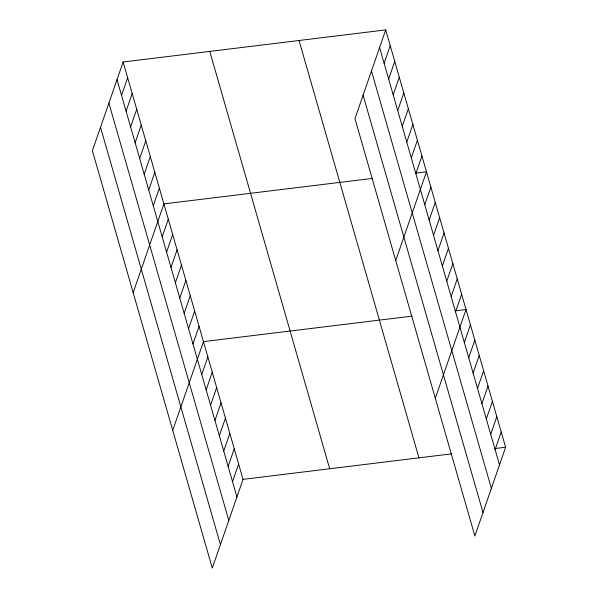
<?xml version="1.0" encoding="UTF-8"?>
<svg xmlns="http://www.w3.org/2000/svg" width="598" height="598" viewBox="0 0 598 598"><rect width="100%" height="100%" fill="white"/><g stroke="black" fill="none" stroke-linecap="round" stroke-linejoin="round"><path stroke-width="0.9" d="M123.128 61.998L92.398 150.748L212.297 568.1L243.027 479.349L123.128 61.998L385.703 29.9L505.602 447.252L474.872 536.002L354.973 118.651L385.703 29.9M121.551 95.396L127.658 77.762M126.081 111.161L132.188 93.535M130.611 126.933L136.718 109.299M135.141 142.698L141.248 125.064M139.67 158.463L145.777 140.829M144.2 174.227L150.307 156.601M148.73 189.992L154.837 172.366M153.26 205.764L159.367 188.131M133.16 292.654L163.897 203.896L372.659 178.376M162.185 236.83L168.292 219.197M166.58 252.132L172.687 234.506M170.976 267.433L177.083 249.807M175.378 282.742L181.478 265.108M179.774 298.043L185.873 280.41M184.169 313.345L190.276 295.711M188.564 328.646L194.671 311.02M192.96 343.947L199.067 326.321M172.732 430.373L203.462 341.622L412.224 316.103M201.75 374.557L207.857 356.924M206.153 389.859L212.253 372.225M210.548 405.16L216.648 387.534M214.944 420.461L221.051 402.835M219.339 435.77L225.446 418.137M223.734 451.071L229.841 433.438M228.13 466.373L234.237 448.739M232.525 481.674L238.632 464.048M384.125 63.298L390.232 45.665M388.655 79.063L394.762 61.43M393.185 94.828L399.292 77.202M397.715 110.6L403.822 92.967M402.245 126.365L408.352 108.731M406.775 142.13L412.882 124.496M411.304 157.894L417.411 140.268M415.834 173.659L421.941 156.033M395.734 260.549L426.471 171.798L415.528 173.136M424.759 204.733L430.866 187.099M429.155 220.034L435.262 202.401M433.557 235.335L439.657 217.709M437.953 250.637L444.052 233.011M442.348 265.946L448.455 248.312M446.743 281.247L452.85 263.613M451.139 296.548L457.246 278.915M455.534 311.85L461.641 294.223M435.307 398.275L466.036 309.525L455.093 310.863M464.332 342.46L470.432 324.826M468.727 357.761L474.827 340.127M473.123 373.062L479.23 355.429M477.518 388.364L483.625 370.738M481.913 403.665L488.02 386.039M486.309 418.974L492.416 401.34M490.704 434.275L496.811 416.642M495.107 449.576L501.206 431.943M243.027 479.349L451.789 453.83M494.658 448.59L505.602 447.252M379.595 47.534L499.502 464.878M371.47 70.998L491.369 488.349M363.098 95.179L482.997 512.531M299.052 40.492L418.959 457.844M209.778 51.406L329.677 468.757M117.021 79.631L236.928 496.975M108.896 103.103L228.795 520.447M100.524 127.284L220.423 544.629"/></g></svg>
